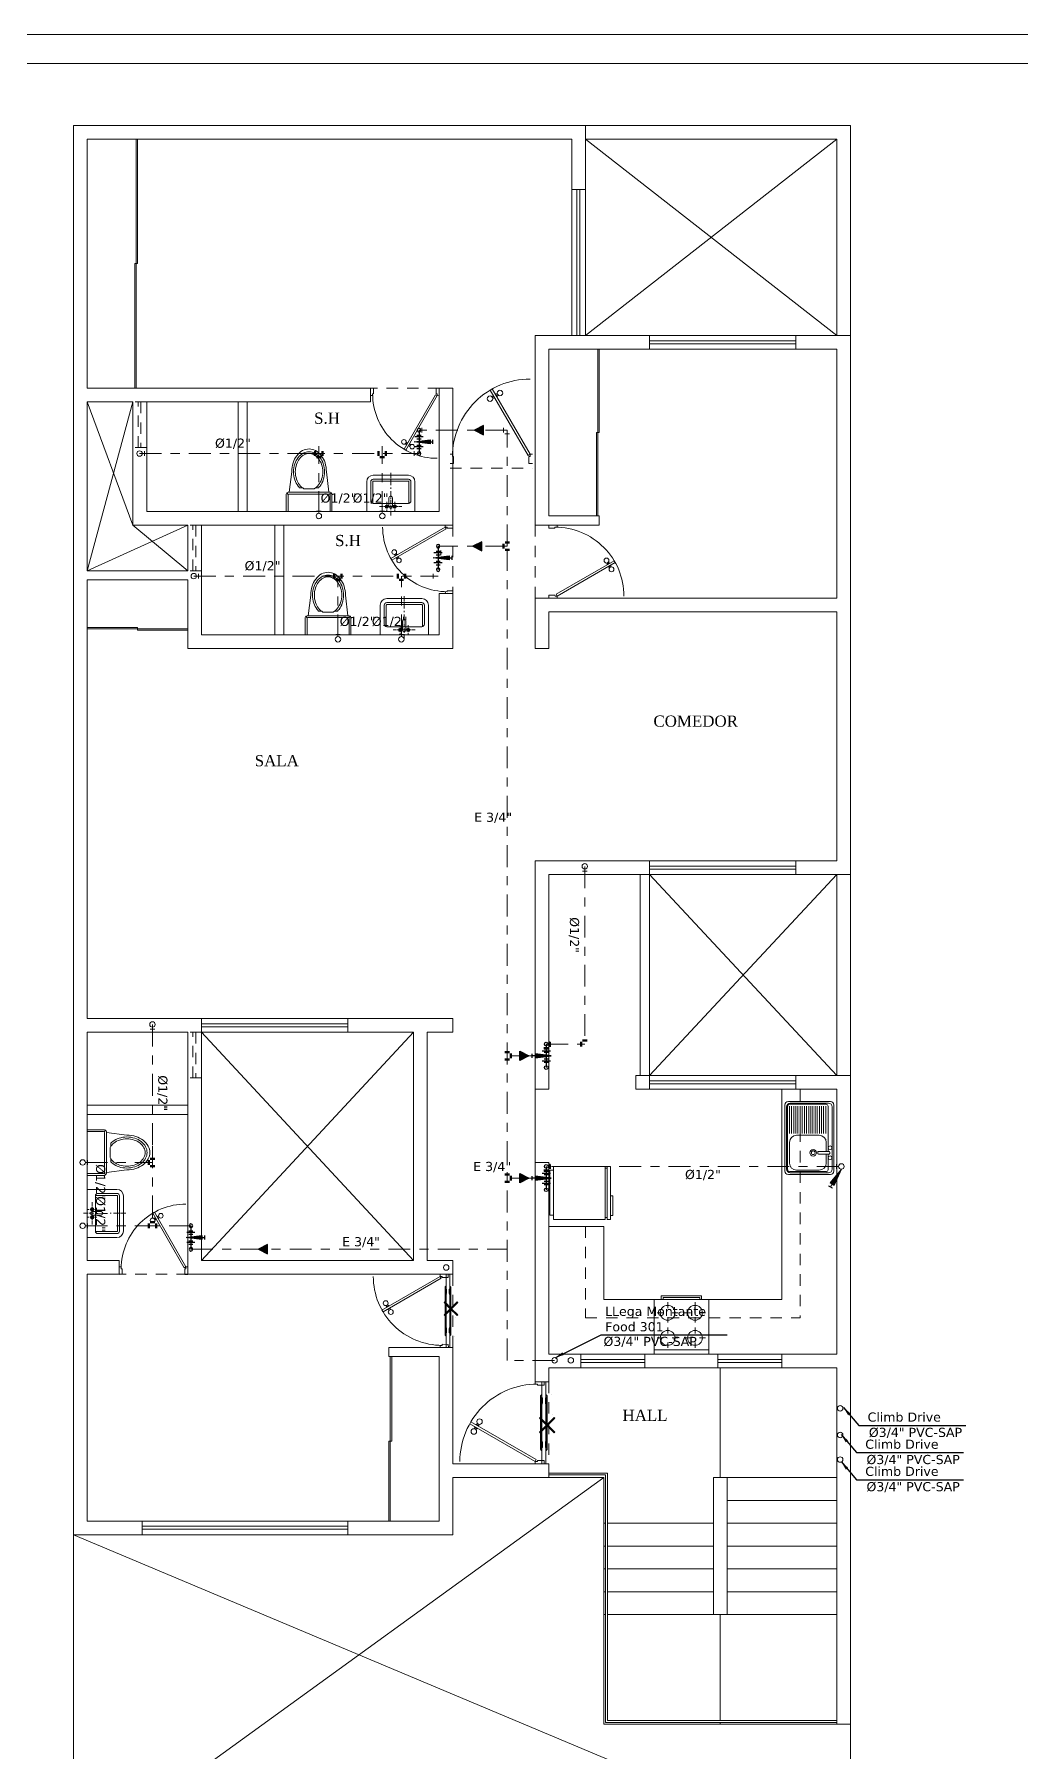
# Model space of a CAD drawing. Header units: millimetres. Extents: x -59 to 123, y 54 to 155.
# Drawn here: x 101.5 to 112.29, y 135.69 to 154.49 of the extents above; entities that cross this region are included whole.
import ezdxf

# ---------------------------------------------------------------- set-up
doc = ezdxf.new("R2010")
doc.units = ezdxf.units.MM
for name, pattern in [('ACAD_ISO10W100', [18.5, 12, -3, 0.5, -3]), ('CONTINUA', [0]), ('HIDDEN2', [0.1875, 0.125, -0.0625])]:
    doc.linetypes.add(name, pattern=pattern)
doc.layers.get('0').update_dxf_attribs({"lineweight": 9})
doc.layers.get('Defpoints').update_dxf_attribs({"lineweight": 0})
for name, color, linetype in [('A-PROY', 8, 'HIDDEN2'), ('A-TEX 010', 7, 'Continuous'), ('TEXTO', 2, 'Continuous')]:
    doc.layers.add(name, color=color, linetype=linetype)
for name, color, linetype, lineweight in [('desague', 4, 'Continuous', 60), ('DET-CORTE', 86, 'Continuous', 50), ('ESCALERA', 128, 'Continuous', 9), ('HP-Mobiliario', 251, 'Continuous', 0), ('mobiliario', 7, 'Continuous', 0), ('MUEBLES', 40, 'Continuous', 20), ('murobajo', 7, 'Continuous', 30), ('MUROS', 7, 'Continuous', 80), ('pisos', 251, 'Continuous', 0), ('PLANTILLA', 252, 'Continuous', 13), ('PUERTAS', 7, 'Continuous', 9), ('redaguafria', 141, 'ACAD_ISO10W100', 30), ('SANITARIOS', 7, 'Continuous', 5), ('TEXTOAGUA', 140, 'Continuous', 20), ('VENTANA BAJA', 150, 'Continuous', 20), ('VIDRIO', 7, 'Continuous', 5)]:
    doc.layers.add(name, color=color, linetype=linetype, lineweight=lineweight)
doc.styles.add('ROMANS', font='ROMANS.SHX', dxfattribs={"width": 1.35, "height": 0.29})
doc.styles.add('style4', font='verdanab.ttf', dxfattribs={"height": 0.1})
doc.styles.add('textcosan', font='verdana.ttf', dxfattribs={"height": 0.1})
doc.dimstyles.new('dimension horizontal', dxfattribs={"dimtxt": 0.08, "dimasz": 0.1, "dimexe": 0.15, "dimexo": 0.3, "dimgap": 0.01, "dimtad": 2, "dimtih": 1, "dimtoh": 1, "dimzin": 1, "dimtxsty": 'style4', "dimblk": 'ARCHTICK', "dimcen": 0.08, "dimadec": 0, "dimazin": 0, "dimtfac": 1, "dimtmove": 0, "dimatfit": 3, "dimfxl": 1, "dimarcsym": 0})

# ---------------------------------------------------------------- blocks, each defined once
blk = doc.blocks.new('rf67')
at = {"layer": 'PUERTAS', "ltscale": 0.01}
for p, q in [((2984.409, 394.824), (2984.426, 394.825)), ((2984.41, 394.8), (2984.427, 394.801)), ((2984.425, 394.83), (2984.431, 394.83)), ((2984.427, 394.796), (2984.425, 394.83)), ((2984.427, 394.796), (2984.433, 394.796)), ((2984.462, 394.831), (2984.457, 394.831)), ((2984.464, 394.797), (2984.458, 394.797)), ((2984.464, 394.797), (2984.462, 394.831)), ((2984.479, 394.827), (2984.463, 394.826)), ((2984.48, 394.803), (2984.464, 394.802))]:
    blk.add_line(p, q, dxfattribs=at)
at = {"layer": 'PUERTAS', "ltscale": 0.075}
for p, q in [((2984.454, 394.896), (2984.429, 394.895)), ((2984.458, 394.069), (2984.429, 394.895)), ((2984.483, 394.07), (2984.454, 394.896)), ((2983.664, 394.391), (2983.698, 394.374)), ((2983.733, 394.439), (2983.698, 394.374)), ((2983.711, 394.48), (2983.733, 394.468)), ((2983.733, 394.468), (2983.722, 394.445)), ((2983.722, 394.445), (2983.733, 394.439)), ((2984.46, 394.053), (2984.425, 393.987)), ((2984.459, 393.969), (2984.425, 393.987)), ((2984.483, 394.07), (2984.458, 394.069)), ((2984.472, 394.047), (2984.46, 394.053)), ((2984.483, 394.07), (2984.472, 394.047)), ((2984.506, 394.058), (2984.483, 394.07))]:
    blk.add_line(p, q, dxfattribs=at)
at = {"layer": 'PUERTAS', "ltscale": 0.01}
for centre in [(2984.382, 394.812), (2984.507, 394.816)]:
    blk.add_circle(centre, 0.0302, dxfattribs=at)
blk.add_arc((2984.471, 394.048), 0.848, 61.9779, 152.0448, dxfattribs=at)
blk = doc.blocks.new('A$C16406C30')
at = {"layer": 'HP-Mobiliario'}
for p, q in [((0.189, 0.5), (0, 0.5)), ((0.179, 0.48), (0, 0.48)), ((0.203, 0.494), (0.186, 0.477)), ((0.189, 0.03), (0.189, 0.47)), ((0.209, 0.02), (0.209, 0.48)), ((0.209, 0.468), (0.434, 0.44)), ((0.249, 0.194), (0.249, 0.306)), ((0.259, 0.322), (0.259, 0.353)), ((0, 0.02), (0.179, 0.02)), ((0, 0), (0.189, 0)), ((0.203, 0.006), (0.186, 0.023)), ((0.209, 0.032), (0.434, 0.06)), ((0.259, 0.147), (0.259, 0.178))]:
    blk.add_line(p, q, dxfattribs=at)
for points in [[(0.249, 0.306, -0.100268), (0.29, 0.354, -0.08725), (0.353, 0.387, -0.077598), (0.434, 0.4, -0.077598), (0.514, 0.387, -0.08725), (0.577, 0.354, -0.105601), (0.62, 0.303, -0.12364), (0.634, 0.25, -0.12364), (0.62, 0.197, -0.105601), (0.577, 0.146, -0.08725), (0.514, 0.113, -0.077598), (0.434, 0.1, -0.077598)], [(0.259, 0.353, -0.0362), (0.278, 0.37, -0.08725), (0.347, 0.406, -0.077598), (0.434, 0.42, -0.077598), (0.52, 0.406, -0.08725), (0.589, 0.37, -0.105601), (0.638, 0.313, -0.12364), (0.654, 0.25, -0.12364), (0.638, 0.187, -0.105601), (0.589, 0.13, -0.08725), (0.52, 0.094, -0.077598), (0.434, 0.08, -0.077598)], [(0.434, 0.44, -0.076393), (0.532, 0.425, -0.086437), (0.61, 0.384, -0.105872), (0.666, 0.32, -0.125404), (0.684, 0.25, -0.125404), (0.666, 0.18, -0.105872), (0.61, 0.116, -0.086437), (0.532, 0.075, -0.076393), (0.434, 0.06, -0.076393)], [(0.434, 0.1, -0.077598), (0.353, 0.113, -0.08725), (0.29, 0.146, -0.100268), (0.249, 0.194, -0.12364)], [(0.434, 0.08, -0.077598), (0.347, 0.094, -0.08725), (0.278, 0.13, -0.0362), (0.259, 0.147, -0.12364)]]:
    blk.add_lwpolyline(points, format="xyb", dxfattribs=at)
for centre, radius, start, end in [((0.179, 0.47), 0.01, 0, 90), ((0.189, 0.48), 0.02, 0, 90), ((0.179, 0.03), 0.01, 270, 0), ((0.189, 0.02), 0.02, 270, 0)]:
    blk.add_arc(centre, radius, start, end, dxfattribs=at)
blk = doc.blocks.new('CRFDSX')
at = {"layer": 'mobiliario'}
for points in [[(-77.916, 3.047), (-77.916, 3.095), (-77.922, 3.095), (-77.922, 3.256), (-77.881, 3.256), (-77.881, 3.095), (-77.887, 3.095), (-77.887, 3.047)], [(-77.933, 3.114), (-77.933, 2.879), (-77.933, 2.595)], [(-77.929, 3.107), (-77.929, 3.102), (-77.928, 3.102), (-77.927, 3.1), (-77.926, 3.099), (-77.926, 3.098), (-77.926, 3.097), (-77.926, 3.096), (-77.926, 3.095)], [(-77.929, 3.102), (-77.929, 2.879), (-77.929, 2.608)], [(-77.926, 3.095), (-77.922, 3.095), (-77.922, 3.126), (-77.927, 3.126), (-77.927, 3.122)], [(-77.926, 3.095), (-77.926, 2.879), (-77.926, 2.614)], [(-77.922, 3.034), (-77.922, 2.879), (-77.922, 2.675), (-77.922, 2.879), (-77.922, 3.034)], [(-77.918, 3.037), (-77.918, 3.044)], [(-77.883, 3.044), (-77.883, 3.037)], [(-77.875, 3.122), (-77.875, 3.126), (-77.881, 3.126), (-77.881, 3.095), (-77.877, 3.095), (-77.877, 3.096), (-77.877, 3.097), (-77.877, 3.098), (-77.876, 3.099), (-77.876, 3.1), (-77.875, 3.1), (-77.875, 3.102), (-77.874, 3.102), (-77.873, 3.102)], [(-77.881, 3.034), (-77.881, 2.879), (-77.881, 2.675)], [(-77.877, 3.095), (-77.877, 2.879), (-77.877, 2.614)], [(-77.873, 3.102), (-77.873, 3.107)], [(-77.873, 3.102), (-77.873, 2.879), (-77.873, 2.608)], [(-77.87, 3.114), (-77.87, 2.879), (-77.87, 2.595)], [(-78.001, 2.955), (-78.008, 2.947), (-77.926, 2.879), (-78.001, 2.955), (-78.001, 2.955)], [(-78.008, 2.947), (-77.926, 2.879), (-77.94, 2.879), (-78.008, 2.947), (-78.008, 2.947)], [(-77.94, 2.879), (-78.001, 2.805), (-78.008, 2.812), (-77.94, 2.879), (-77.94, 2.879)], [(-77.926, 2.879), (-77.94, 2.879), (-78.001, 2.805), (-77.926, 2.879), (-77.926, 2.879)], [(-77.866, 2.955), (-77.926, 2.879), (-77.94, 2.879), (-77.866, 2.955), (-77.866, 2.955)], [(-77.926, 2.879), (-77.94, 2.879), (-77.859, 2.812), (-77.926, 2.879), (-77.926, 2.879)], [(-77.94, 2.879), (-77.859, 2.812), (-77.866, 2.805), (-77.94, 2.879), (-77.94, 2.879)], [(-77.859, 2.947), (-77.866, 2.955), (-77.926, 2.879), (-77.859, 2.947), (-77.859, 2.947)], [(-77.881, 2.704), (-77.881, 3.006)], [(-77.984, 2.779), (-77.984, 2.779)], [(-77.972, 2.578), (-77.972, 2.578)], [(-77.929, 2.603), (-77.929, 2.608), (-77.928, 2.608), (-77.927, 2.608), (-77.927, 2.609), (-77.926, 2.61), (-77.926, 2.611), (-77.926, 2.612), (-77.926, 2.613), (-77.926, 2.614)], [(-77.926, 2.614), (-77.922, 2.614), (-77.922, 2.583), (-77.927, 2.583), (-77.927, 2.588)], [(-77.887, 2.662), (-77.887, 2.614), (-77.881, 2.614), (-77.881, 2.456), (-77.906, 2.456), (-77.91, 2.456), (-77.922, 2.456), (-77.922, 2.614), (-77.916, 2.614), (-77.916, 2.662)], [(-77.918, 2.664), (-77.918, 2.672)], [(-77.883, 2.672), (-77.883, 2.664)], [(-77.877, 2.614), (-77.881, 2.614), (-77.881, 2.583), (-77.875, 2.583), (-77.875, 2.588)], [(-77.873, 2.603), (-77.873, 2.608), (-77.874, 2.608), (-77.875, 2.608), (-77.876, 2.609), (-77.876, 2.61), (-77.877, 2.611), (-77.877, 2.612), (-77.877, 2.613), (-77.877, 2.614)]]:
    blk.add_lwpolyline(points, dxfattribs=at)
for points in [[(-77.933, 3.116), (-77.934, 3.113), (-77.932, 3.11), (-77.929, 3.108)], [(-77.927, 3.123), (-77.931, 3.122), (-77.933, 3.119), (-77.933, 3.116)], [(-77.922, 3.034), (-77.921, 3.034), (-77.92, 3.036), (-77.92, 3.037)], [(-77.919, 3.045), (-77.918, 3.045), (-77.916, 3.046), (-77.916, 3.048)], [(-77.887, 3.048), (-77.887, 3.046), (-77.885, 3.045), (-77.884, 3.045)], [(-77.884, 3.037), (-77.884, 3.036), (-77.883, 3.034), (-77.882, 3.034)], [(-77.87, 3.116), (-77.87, 3.119), (-77.872, 3.122), (-77.875, 3.122)], [(-77.873, 3.108), (-77.871, 3.11), (-77.869, 3.113), (-77.87, 3.116)], [(-77.92, 2.672), (-77.92, 2.674), (-77.921, 2.675), (-77.922, 2.675)], [(-77.882, 2.675), (-77.883, 2.675), (-77.884, 2.674), (-77.884, 2.672)], [(-77.929, 2.603), (-77.932, 2.601), (-77.934, 2.598), (-77.933, 2.595)], [(-77.933, 2.595), (-77.933, 2.591), (-77.931, 2.589), (-77.927, 2.588)], [(-77.916, 2.663), (-77.916, 2.664), (-77.918, 2.665), (-77.919, 2.665)], [(-77.884, 2.665), (-77.885, 2.665), (-77.887, 2.664), (-77.887, 2.663)], [(-77.875, 2.588), (-77.872, 2.589), (-77.87, 2.591), (-77.87, 2.595)], [(-77.87, 2.595), (-77.869, 2.598), (-77.871, 2.601), (-77.873, 2.603)]]:
    blk.add_open_spline(points, degree=3, dxfattribs=at)
blk = doc.blocks.new('LAV-5')
for p, q in [((-0.264, 0), (-0.264, -0.324)), ((0, 0), (-0.264, 0)), ((-0.045, -0.022), (-0.045, 0.001)), ((-0.002, -0.008), (-0.002, 0.043)), ((0.264, 0), (0, 0)), ((0.042, -0.022), (0.042, 0.001)), ((0.264, -0.324), (0.264, 0)), ((-0.22, -0.116), (-0.22, -0.324)), ((-0.198, -0.089), (-0.198, -0.324)), ((-0.192, -0.088), (0.192, -0.088)), ((-0.085, -0.053), (-0.123, -0.053)), ((-0.07, -0.053), (-0.078, -0.053)), ((-0.026, -0.053), (-0.064, -0.053)), ((-0.045, -0.043), (-0.045, -0.031)), ((-0.045, -0.073), (-0.045, -0.043)), ((-0.045, -0.081), (-0.045, -0.106)), ((-0.002, -0.053), (-0.021, -0.053)), ((-0.021, -0.15), (-0.021, -0.053)), ((-0.002, -0.053), (-0.017, -0.053)), ((-0.002, -0.028), (-0.002, -0.02)), ((-0.002, -0.028), (-0.002, -0.02)), ((-0.002, -0.073), (-0.002, -0.041)), ((-0.002, -0.073), (-0.002, -0.041)), ((-0.002, -0.053), (0.018, -0.053)), ((-0.002, -0.053), (0.014, -0.053)), ((-0.001, -0.086), (-0.001, -0.124)), ((-0.001, -0.133), (-0.001, -0.145)), ((-0.001, -0.154), (-0.001, -0.22)), ((0.018, -0.053), (0.018, -0.15)), ((0.023, -0.053), (0.061, -0.053)), ((0.042, -0.043), (0.042, -0.031)), ((0.042, -0.073), (0.042, -0.043)), ((0.042, -0.081), (0.042, -0.106)), ((0.067, -0.053), (0.075, -0.053)), ((0.082, -0.053), (0.12, -0.053)), ((0.198, -0.324), (0.198, -0.089)), ((0.22, -0.324), (0.22, -0.116)), ((-0.192, -0.33), (0.192, -0.33)), ((-0.192, -0.352), (0.192, -0.352)), ((-0.002, -0.249), (-0.002, -0.262)), ((-0.002, -0.286), (-0.002, -0.351)), ((-0.002, -0.329), (-0.002, -0.347)), ((-0.002, -0.365), (-0.002, -0.422)), ((-0.192, -0.396), (0.192, -0.396))]:
    blk.add_line(p, q)
for centre, radius in [((-0.045, -0.053), 0.0188), ((-0.045, -0.053), 0.0137), ((0.042, -0.053), 0.0188), ((0.042, -0.053), 0.0137)]:
    blk.add_circle(centre, radius)
for centre, radius, start, end in [((-0.192, -0.116), 0.0278, 90, 180), ((-0.002, -0.053), 0.0197, 90, 180), ((-0.002, -0.15), 0.0197, 180, 270), ((-0.002, -0.053), 0.0197, 0, 90), ((-0.002, -0.15), 0.0197, 270, 0), ((0.192, -0.116), 0.0278, 0, 90), ((-0.192, -0.324), 0.0718, 180, 270), ((-0.192, -0.324), 0.0278, 180, 270), ((-0.192, -0.324), 0.00583, 180, 270), ((0.192, -0.324), 0.0718, 270, 0), ((0.192, -0.324), 0.0278, 270, 0), ((0.192, -0.324), 0.00583, 270, 0)]:
    blk.add_arc(centre, radius, start, end)
blk = doc.blocks.new('COC')
for p, q in [((602.899, 76.322), (603.499, 76.322)), ((602.899, 76.322), (602.899, 75.722)), ((602.979, 76.362), (603.419, 76.362)), ((602.979, 76.362), (602.979, 76.322)), ((602.999, 76.342), (603.399, 76.342)), ((602.999, 76.342), (602.999, 76.322)), ((603.399, 76.342), (603.399, 76.322)), ((603.419, 76.362), (603.419, 76.322)), ((603.499, 76.322), (603.499, 75.722)), ((602.934, 76.176), (603.001, 76.176)), ((603.05, 76.225), (603.05, 76.291)), ((603.05, 76.069), (603.05, 76.127)), ((603.099, 76.176), (603.164, 76.176)), ((603.234, 76.176), (603.3, 76.176)), ((603.349, 76.225), (603.349, 76.291)), ((603.349, 76.069), (603.349, 76.127)), ((603.398, 76.176), (603.463, 76.176)), ((603.05, 75.95), (603.05, 76.016)), ((603.349, 75.95), (603.349, 76.016)), ((603.499, 75.772), (602.899, 75.772)), ((602.934, 75.901), (603.001, 75.901)), ((603.05, 75.794), (603.05, 75.852)), ((603.099, 75.901), (603.164, 75.901)), ((603.234, 75.901), (603.3, 75.901)), ((603.349, 75.794), (603.349, 75.852)), ((603.398, 75.901), (603.463, 75.901)), ((603.499, 75.722), (602.899, 75.722))]:
    blk.add_line(p, q)
for centre in [(603.05, 76.176), (603.349, 76.176), (603.05, 75.901), (603.349, 75.901)]:
    blk.add_circle(centre, 0.0812)
blk = doc.blocks.new('lavo')
for p, q in [((734.652, 78.217), (734.652, 77.495)), ((734.652, 78.217), (734.652, 77.495)), ((734.672, 78.198), (734.672, 77.515)), ((734.672, 78.198), (734.672, 77.515)), ((734.691, 78.256), (735.15, 78.256)), ((734.691, 78.256), (735.15, 78.256)), ((734.711, 78.237), (735.13, 78.237)), ((734.711, 78.237), (735.13, 78.237)), ((734.716, 78.206), (734.716, 77.71)), ((734.716, 78.206), (734.716, 77.71)), ((734.735, 78.225), (735.138, 78.225)), ((734.735, 78.225), (735.138, 78.225)), ((734.741, 78.206), (734.741, 77.905)), ((734.741, 78.206), (734.741, 77.905)), ((734.764, 78.206), (734.764, 77.905)), ((734.764, 78.206), (734.764, 77.905)), ((734.788, 78.206), (734.788, 77.905)), ((734.788, 78.206), (734.788, 77.905)), ((734.811, 78.206), (734.811, 77.905)), ((734.811, 78.206), (734.811, 77.905)), ((734.834, 78.206), (734.834, 77.905)), ((734.834, 78.206), (734.834, 77.905)), ((734.858, 78.206), (734.858, 77.905)), ((734.858, 78.206), (734.858, 77.905)), ((734.881, 78.206), (734.881, 77.905)), ((734.881, 78.206), (734.881, 77.905)), ((734.905, 78.206), (734.905, 77.905)), ((734.905, 78.206), (734.905, 77.905)), ((734.928, 78.206), (734.928, 77.905)), ((734.928, 78.206), (734.928, 77.905)), ((734.951, 78.206), (734.951, 77.905)), ((734.951, 78.206), (734.951, 77.905)), ((734.975, 78.206), (734.975, 77.905)), ((734.975, 78.206), (734.975, 77.905)), ((734.998, 78.206), (734.998, 77.905)), ((734.998, 78.206), (734.998, 77.905)), ((735.021, 78.206), (735.021, 77.905)), ((735.021, 78.206), (735.021, 77.905)), ((735.045, 78.206), (735.045, 77.905)), ((735.045, 78.206), (735.045, 77.905)), ((735.068, 78.206), (735.068, 77.905)), ((735.068, 78.206), (735.068, 77.905)), ((735.091, 78.206), (735.091, 77.905)), ((735.091, 78.206), (735.091, 77.905)), ((735.115, 78.206), (735.115, 77.905)), ((735.115, 78.206), (735.115, 77.905)), ((735.138, 78.206), (735.138, 77.905)), ((735.138, 78.206), (735.138, 77.905)), ((735.158, 78.206), (735.158, 77.507)), ((735.158, 78.206), (735.158, 77.507)), ((735.169, 78.198), (735.169, 77.515)), ((735.169, 78.198), (735.169, 77.515)), ((735.189, 78.217), (735.189, 77.495)), ((735.189, 78.217), (735.189, 77.495)), ((735.06, 77.886), (734.813, 77.886)), ((735.06, 77.886), (734.813, 77.886)), ((734.697, 77.702), (734.697, 77.688)), ((734.697, 77.702), (734.697, 77.688)), ((734.821, 77.71), (734.705, 77.71)), ((734.821, 77.71), (734.705, 77.71)), ((734.705, 77.68), (734.821, 77.68)), ((734.705, 77.68), (734.821, 77.68)), ((734.716, 77.68), (734.716, 77.507)), ((734.716, 77.68), (734.716, 77.507)), ((734.735, 77.808), (734.735, 77.71)), ((734.735, 77.808), (734.735, 77.71)), ((734.735, 77.68), (734.735, 77.582)), ((734.735, 77.68), (734.735, 77.582)), ((734.829, 77.688), (734.829, 77.702)), ((734.829, 77.688), (734.829, 77.702)), ((735.138, 77.808), (735.138, 77.582)), ((735.138, 77.808), (735.138, 77.582)), ((734.691, 77.456), (735.15, 77.456)), ((734.691, 77.456), (735.15, 77.456)), ((734.711, 77.476), (735.13, 77.476)), ((734.711, 77.476), (735.13, 77.476)), ((734.735, 77.488), (735.138, 77.488)), ((734.735, 77.488), (735.138, 77.488)), ((735.06, 77.504), (734.813, 77.504)), ((735.06, 77.504), (734.813, 77.504))]:
    blk.add_line(p, q)
for centre, radius in [((734.694, 77.749), 0.0202), ((734.694, 77.749), 0.0202), ((734.694, 77.64), 0.0202), ((734.694, 77.64), 0.0202), ((734.878, 77.695), 0.0361), ((734.878, 77.695), 0.0361), ((734.878, 77.695), 0.0205), ((734.878, 77.695), 0.0205)]:
    blk.add_circle(centre, radius)
for centre, radius, start, end in [((734.691, 78.217), 0.0389, 90, 180), ((734.691, 78.217), 0.0389, 90, 180), ((734.711, 78.198), 0.0389, 90, 180), ((734.711, 78.198), 0.0389, 90, 180), ((734.735, 78.206), 0.0195, 90, 180), ((734.735, 78.206), 0.0195, 90, 180), ((735.13, 78.198), 0.0389, 0, 90), ((735.13, 78.198), 0.0389, 0, 90), ((735.138, 78.206), 0.0195, 0, 90), ((735.138, 78.206), 0.0195, 0, 90), ((735.15, 78.217), 0.0389, 0, 90), ((735.15, 78.217), 0.0389, 0, 90), ((734.813, 77.808), 0.0779, 90, 180), ((734.813, 77.808), 0.0779, 90, 180), ((735.06, 77.808), 0.0779, 0, 90), ((735.06, 77.808), 0.0779, 0, 90), ((734.705, 77.702), 0.00779, 90, 180), ((734.705, 77.702), 0.00779, 90, 180), ((734.705, 77.688), 0.00779, 180, 270), ((734.705, 77.688), 0.00779, 180, 270), ((734.821, 77.702), 0.00779, 0, 90), ((734.821, 77.702), 0.00779, 0, 90), ((734.821, 77.688), 0.00779, 270, 360), ((734.821, 77.688), 0.00779, 270, 360), ((734.691, 77.495), 0.0389, 180, 270), ((734.691, 77.495), 0.0389, 180, 270), ((734.711, 77.515), 0.0389, 180, 270), ((734.711, 77.515), 0.0389, 180, 270), ((734.735, 77.507), 0.0195, 180, 270), ((734.735, 77.507), 0.0195, 180, 270), ((734.813, 77.582), 0.0779, 180, 270), ((734.813, 77.582), 0.0779, 180, 270), ((735.06, 77.582), 0.0779, 270, 0), ((735.06, 77.582), 0.0779, 270, 0), ((735.13, 77.515), 0.0389, 270, 0), ((735.13, 77.515), 0.0389, 270, 0), ((735.138, 77.507), 0.0195, 270, 0), ((735.138, 77.507), 0.0195, 270, 0), ((735.15, 77.495), 0.0389, 270, 0), ((735.15, 77.495), 0.0389, 270, 0)]:
    blk.add_arc(centre, radius, start, end)
blk = doc.blocks.new('REFRI')
at = {"layer": 'MUEBLES', "color": 250, "lineweight": 0, "ltscale": 0.25}
for p, q in [((0, 0.254), (0, -0.254)), ((0.04, 0.254), (0, 0.254)), ((0.04, 0.298), (0.04, -0.302)), ((0.625, 0.298), (0.04, 0.298)), ((0.625, -0.302), (0.625, 0.298)), ((0.647, 0.277), (0.625, 0.277)), ((0.647, -0.302), (0.647, 0.298)), ((0.685, 0.298), (0.647, 0.298)), ((0.685, 0.298), (0.685, -0.302)), ((0.685, -0.302), (0.685, 0.298)), ((0.711, -0.034), (0.685, -0.034)), ((0.711, -0.256), (0.711, -0.034)), ((0, -0.254), (0.04, -0.254)), ((0.04, -0.302), (0.625, -0.302)), ((0.647, -0.28), (0.625, -0.28)), ((0.647, -0.302), (0.685, -0.302)), ((0.711, -0.256), (0.685, -0.256))]:
    blk.add_line(p, q, dxfattribs=at)
blk = doc.blocks.new('A$C334534CC')
at = {"lineweight": 0}
for p, q in [((1.8, 15.975), (1.8, 14.775)), ((1.9, 15.975), (1.9, 14.775)), ((2.2, 13.425), (2.2, 14.625)), ((2.3, 13.425), (2.3, 14.625)), ((0.15, 8.275), (1.25, 8.275)), ((0.15, 8.175), (1.25, 8.175))]:
    blk.add_line(p, q, dxfattribs=at)
at = {"layer": 'A-PROY', "lineweight": 0}
for p, q in [((4, 16.125), (3.25, 16.125)), ((0.8, 15.975), (0.65, 15.975)), ((0.8, 15.975), (0.65, 15.975)), ((0.705, 15.475), (0.705, 15.975)), ((0.736, 15.975), (0.736, 15.475)), ((0.8, 15.475), (0.65, 15.475)), ((4.119, 15.25), (5.019, 15.25)), ((1.4, 14.625), (1.25, 14.625)), ((1.4, 14.625), (1.25, 14.625)), ((1.305, 14.125), (1.305, 14.625)), ((1.336, 14.625), (1.336, 14.125)), ((4.15, 14.625), (4.15, 13.875)), ((5.05, 14.625), (5.05, 13.825)), ((1.4, 14.125), (1.25, 14.125)), ((1.4, 9.075), (1.25, 9.075)), ((1.4, 9.075), (1.25, 9.075)), ((1.305, 8.575), (1.305, 9.075)), ((1.336, 9.075), (1.336, 8.575)), ((1.4, 8.575), (1.25, 8.575)), ((7.95, 8.45), (7.95, 5.95)), ((5.6, 6.95), (5.6, 5.95)), ((1.25, 6.425), (0.5, 6.425)), ((4.15, 5.625), (4.15, 6.425)), ((5.6, 5.95), (7.95, 5.95)), ((5.2, 5.25), (5.2, 4.35)), ((0.75, 3.725), (3, 3.725))]:
    blk.add_line(p, q, dxfattribs=at)
at = {"layer": 'ESCALERA', "lineweight": 0, "ltscale": 0.25}
for p, q in [((7.075, 4.2), (7.075, 5.4)), ((5.8, 4.2), (5.8, 3.7)), ((7.15, 4.2), (8.35, 4.2)), ((7.15, 3.95), (8.35, 3.95)), ((5.82, 3.7), (5.8, 3.7)), ((5.8, 1.5), (5.8, 3.7)), ((5.82, 3.7), (5.8, 3.7)), ((7, 3.7), (5.84, 3.7)), ((7.15, 3.7), (8.35, 3.7)), ((5.82, 3.45), (5.8, 3.45)), ((5.82, 3.45), (5.8, 3.45)), ((7, 3.45), (5.84, 3.45)), ((7.15, 3.45), (8.35, 3.45)), ((5.82, 3.2), (5.8, 3.2)), ((5.82, 3.2), (5.8, 3.2)), ((7, 3.2), (5.84, 3.2)), ((7.15, 3.2), (8.35, 3.2)), ((5.82, 2.95), (5.8, 2.95)), ((5.82, 2.95), (5.8, 2.95)), ((7, 2.95), (5.84, 2.95)), ((7.15, 2.95), (8.35, 2.95)), ((5.82, 2.7), (5.8, 2.7)), ((5.82, 2.7), (5.8, 2.7)), ((7, 2.7), (5.84, 2.7)), ((7.075, 2.7), (7.075, 1.54)), ((7.15, 2.7), (8.35, 2.7)), ((7.075, 1.52), (7.075, 1.5)), ((5.8, 1.5), (7.15, 1.5)), ((7.15, 1.5), (8.35, 1.5))]:
    blk.add_line(p, q, dxfattribs=at)
at = {"layer": 'HP-Mobiliario', "lineweight": 0}
blk.add_line((0.75, 16.125), (0.15, 16.125), dxfattribs=at)
at = {"layer": 'mobiliario', "lineweight": 0, "ltscale": 0.3}
for p, q in [((5.6, 18.85), (8.35, 16.7)), ((8.35, 18.85), (5.6, 16.7)), ((0.65, 14.625), (0.15, 15.975)), ((0.65, 15.975), (0.15, 14.125)), ((1.25, 14.625), (0.15, 14.125)), ((0.65, 14.625), (1.25, 14.125)), ((6.3, 8.6), (8.35, 10.8)), ((6.3, 10.8), (8.35, 8.6)), ((1.4, 9.075), (3.719, 6.575)), ((1.4, 6.575), (3.719, 9.075)), ((7.75, 8.45), (7.75, 6.15)), ((5.2, 6.95), (5.8, 6.95)), ((5.8, 6.95), (5.8, 6.15)), ((5.8, 6.15), (7.75, 6.15)), ((5.8, 4.2), (0, 0)), ((0, 0.4), (0, 3.575)), ((0, 3.575), (8.5, 0)), ((8.5, 0), (8.5, 1.5))]:
    blk.add_line(p, q, dxfattribs=at)
at = {"layer": 'murobajo', "lineweight": 0}
for p, q in [((5.6, 19), (8.5, 19)), ((8.5, 16.7), (8.5, 19)), ((8.35, 18.85), (5.6, 18.85)), ((8.35, 16.7), (8.35, 18.85)), ((5.45, 16.7), (5.45, 18.3)), ((5.6, 16.7), (5.6, 18.3)), ((6.3, 16.7), (7.9, 16.7)), ((6.3, 16.55), (7.9, 16.55)), ((6.3, 10.95), (7.9, 10.95)), ((6.2, 10.8), (6.2, 8.6)), ((6.3, 10.8), (7.9, 10.8)), ((6.3, 10.8), (6.3, 8.6)), ((8.35, 10.8), (8.35, 8.6)), ((8.5, 10.8), (8.5, 8.6)), ((1.4, 9.225), (3, 9.225)), ((1.4, 9.075), (3, 9.075)), ((6.3, 8.6), (7.9, 8.6)), ((6.3, 8.45), (7.9, 8.45)), ((5.55, 5.55), (6.25, 5.55)), ((7.05, 5.55), (7.75, 5.55)), ((5.55, 5.4), (6.25, 5.4)), ((7.05, 5.4), (7.75, 5.4)), ((0.75, 3.725), (3, 3.725)), ((0.75, 3.575), (3, 3.575))]:
    blk.add_line(p, q, dxfattribs=at)
at = {"layer": 'MUROS', "lineweight": 0}
for p, q in [((5.6, 19), (0, 19)), ((0, 19), (0, 3.575)), ((5.6, 18.3), (5.6, 19)), ((5.45, 18.85), (0.15, 18.85)), ((0.15, 18.85), (0.15, 16.125)), ((5.45, 18.3), (5.45, 18.85)), ((5.45, 18.3), (5.6, 18.3)), ((5.05, 16.7), (5.05, 14.625)), ((5.05, 16.7), (6.3, 16.7)), ((5.05, 16.7), (5.05, 14.625)), ((5.2, 16.55), (5.2, 14.725)), ((5.2, 16.55), (6.3, 16.55)), ((6.3, 16.7), (6.3, 16.55)), ((7.9, 16.7), (8.5, 16.7)), ((8.5, 10.8), (8.5, 16.7)), ((0.15, 16.125), (3.25, 16.125)), ((3.25, 16.125), (3.25, 15.975)), ((4, 16.125), (4.15, 16.125)), ((4, 16.125), (4, 14.775)), ((4.15, 16.125), (4.15, 14.625)), ((0.15, 15.975), (0.15, 15.5)), ((0.15, 15.975), (0.65, 15.975)), ((0.8, 15.975), (3.25, 15.975)), ((0.8, 14.775), (4, 14.775)), ((0.65, 14.625), (1.25, 14.625)), ((1.4, 14.625), (4.15, 14.625)), ((1.4, 14.625), (4.15, 14.625)), ((1.4, 13.425), (1.4, 14.625)), ((1.25, 13.275), (1.25, 14.025)), ((4, 13.875), (4, 13.425)), ((5.05, 13.825), (5.05, 13.275)), ((8.35, 10.95), (8.35, 13.675)), ((1.4, 13.425), (4, 13.425)), ((1.25, 13.275), (4.15, 13.275)), ((6.3, 10.95), (5.05, 10.95)), ((6.3, 10.95), (5.65, 10.95)), ((6.3, 10.8), (6.3, 10.95)), ((5.2, 10.8), (6.3, 10.8)), ((7.9, 10.8), (8.5, 10.8)), ((8.35, 10.8), (8.5, 10.8)), ((1.4, 6.575), (1.4, 9.225)), ((3.869, 9.075), (3.869, 6.575)), ((6.3, 8.45), (6.3, 8.6)), ((8.5, 1.5), (8.5, 8.6)), ((7.9, 8.45), (8.35, 8.45)), ((0.15, 6.575), (0.5, 6.575)), ((0.15, 6.425), (0.5, 6.425)), ((5.55, 5.55), (5.2, 5.55)), ((5.55, 5.55), (5.55, 5.4)), ((6.25, 5.55), (6.25, 5.4)), ((6.25, 5.55), (7.05, 5.55)), ((7.05, 5.55), (7.05, 5.4)), ((7.75, 5.55), (8.35, 5.55)), ((7.75, 5.55), (7.75, 5.4)), ((7.05, 5.4), (6.25, 5.4)), ((7.75, 5.4), (8.35, 5.4)), ((8.35, 1.5), (8.35, 5.4)), ((0.75, 3.574), (0.75, 3.725)), ((3, 3.574), (3, 3.725)), ((8.35, 1.5), (8.5, 1.5))]:
    blk.add_line(p, q, dxfattribs=at)
at = {"layer": 'MUROS', "linetype": 'CONTINUA', "lineweight": 0}
for p, q in [((7.9, 16.55), (7.9, 16.7)), ((7.9, 16.55), (8.35, 16.55)), ((8.35, 13.825), (8.35, 16.55)), ((0.15, 15.975), (0.15, 14.125)), ((0.65, 15.975), (0.65, 14.625)), ((0.8, 15.975), (0.8, 14.775)), ((5.75, 14.725), (5.2, 14.725)), ((5.75, 14.625), (5.75, 14.725)), ((1.25, 14.125), (1.25, 14.625)), ((5.05, 14.625), (5.75, 14.625)), ((1.25, 14.125), (0.15, 14.125)), ((0.15, 14.025), (0.15, 9.225)), ((1.25, 14.025), (0.15, 14.025)), ((4.15, 13.875), (4, 13.875)), ((4.15, 13.875), (4.15, 13.275)), ((5.05, 13.825), (8.35, 13.825)), ((5.2, 13.675), (8.35, 13.675)), ((5.2, 13.275), (5.2, 13.675)), ((5.05, 13.275), (5.2, 13.275)), ((5.05, 8.45), (5.05, 10.95)), ((7.9, 10.8), (7.9, 10.95)), ((7.9, 10.95), (8.35, 10.95)), ((5.2, 8.45), (5.2, 10.8)), ((1.4, 9.225), (0.15, 9.225)), ((4.15, 9.225), (3, 9.225)), ((3, 9.075), (3, 9.225)), ((4.15, 9.225), (4.15, 9.075)), ((0.15, 9.075), (0.15, 6.575)), ((0.15, 9.075), (0.15, 6.575)), ((0.15, 9.075), (1.25, 9.075)), ((1.25, 6.425), (1.25, 9.075)), ((3.719, 9.075), (3, 9.075)), ((3.719, 9.075), (3.719, 6.575)), ((4.15, 9.075), (3.869, 9.075)), ((6.15, 8.45), (6.15, 8.6)), ((6.3, 8.6), (6.15, 8.6)), ((7.9, 8.45), (7.9, 8.6)), ((7.9, 8.6), (8.5, 8.6)), ((5.05, 8.45), (5.2, 8.45)), ((6.3, 8.45), (6.15, 8.45)), ((6.3, 8.45), (6.15, 8.45)), ((8.35, 5.55), (8.35, 8.45)), ((5.05, 5.25), (5.05, 7.65)), ((5.2, 7.65), (5.05, 7.65)), ((5.2, 5.55), (5.2, 7.65)), ((0.15, 6.425), (0.15, 3.725)), ((0.5, 6.575), (0.5, 6.425)), ((4.15, 6.425), (1.25, 6.425)), ((3.719, 6.575), (1.4, 6.575)), ((4.15, 6.575), (3.869, 6.575)), ((4.15, 6.425), (4.15, 6.575)), ((3.45, 5.525), (3.45, 5.625)), ((4.15, 5.625), (3.45, 5.625)), ((4, 5.525), (3.45, 5.525)), ((4, 3.725), (4, 5.525)), ((4.15, 4.35), (4.15, 5.625)), ((5.2, 5.25), (5.2, 5.4)), ((5.2, 5.4), (5.55, 5.4)), ((5.05, 5.25), (5.2, 5.25)), ((4, 3.725), (4, 4.35)), ((5.2, 4.35), (4.15, 4.35)), ((5.2, 4.35), (5.2, 4.2)), ((4.15, 3.575), (4.15, 4.2)), ((5.2, 4.2), (4.15, 4.2)), ((4.15, 3.575), (4.15, 4.2)), ((0, 3.575), (0.75, 3.575)), ((0.15, 3.725), (0.75, 3.725)), ((3, 3.725), (4, 3.725)), ((3, 3.575), (4.15, 3.575))]:
    blk.add_line(p, q, dxfattribs=at)
at = {"layer": 'MUROS', "lineweight": 0}
blk.add_lwpolyline([(7, 4.2), (7.15, 4.2), (7.15, 2.701), (7, 2.701), (7, 4.2)], dxfattribs=at)
at = {"layer": 'pisos', "lineweight": 0}
blk.add_line((5.05, 7.65), (5.05, 8.45), dxfattribs=at)
at = {"layer": 'VENTANA BAJA', "lineweight": 0}
for p, q in [((5.507, 16.7), (5.507, 18.3)), ((5.54, 16.7), (5.54, 18.3)), ((6.3, 16.643), (7.9, 16.643)), ((6.3, 16.61), (7.9, 16.61)), ((6.3, 10.893), (7.9, 10.893)), ((6.3, 10.86), (7.9, 10.86)), ((1.4, 9.168), (3, 9.168)), ((1.4, 9.135), (3, 9.135)), ((6.3, 8.543), (7.9, 8.543)), ((6.3, 8.51), (7.9, 8.51)), ((5.55, 5.493), (6.25, 5.493)), ((5.55, 5.46), (6.25, 5.46)), ((7.05, 5.493), (7.75, 5.493)), ((7.05, 5.46), (7.75, 5.46)), ((0.75, 3.668), (3, 3.668)), ((0.75, 3.635), (3, 3.635))]:
    blk.add_line(p, q, dxfattribs=at)
at = {"layer": 'VIDRIO', "lineweight": 0}
for p, q in [((0.685, 18.85), (0.685, 16.125)), ((0.7, 17.488), (0.7, 18.85)), ((0.685, 17.488), (0.67, 17.488)), ((0.67, 16.125), (0.67, 17.488)), ((0.7, 17.488), (0.685, 17.488)), ((5.735, 16.55), (5.735, 14.725)), ((5.75, 15.638), (5.75, 16.55)), ((5.735, 15.638), (5.72, 15.638)), ((5.72, 14.725), (5.72, 15.638)), ((5.75, 15.638), (5.735, 15.638)), ((0.15, 13.505), (0.7, 13.505)), ((1.25, 13.49), (0.15, 13.49)), ((0.7, 13.49), (0.7, 13.505)), ((0.7, 13.475), (0.7, 13.49)), ((0.7, 13.475), (1.25, 13.475)), ((3.465, 3.725), (3.465, 5.525)), ((3.48, 5.525), (3.48, 4.6)), ((3.45, 4.6), (3.45, 3.725)), ((3.45, 4.6), (3.465, 4.6)), ((3.465, 4.6), (3.48, 4.6)), ((5.2, 4.25), (5.84, 4.25)), ((5.2, 4.23), (5.82, 4.23)), ((5.2, 4.2), (5.8, 4.2)), ((5.82, 4.23), (5.82, 1.52)), ((5.84, 4.25), (5.84, 1.54)), ((5.82, 1.52), (8.35, 1.52)), ((5.84, 1.54), (8.35, 1.54))]:
    blk.add_line(p, q, dxfattribs=at)
at = {"lineweight": 0, "xscale": -1}
blk.add_blockref('CRFDSX', (-73.806, 3.169), dxfattribs=at)
at = {"lineweight": 0, "xscale": 1.125000000019344, "yscale": 1.125000000019344, "zscale": 1.125000000019344, "rotation": 180}
blk.add_blockref('CRFDSX', (-82.494, 8.013), dxfattribs=at)
at = {"layer": 'HP-Mobiliario', "lineweight": 0, "rotation": 90}
blk.add_blockref('A$C16406C30', (2.826, 14.775), dxfattribs=at)
at = {"layer": 'HP-Mobiliario', "lineweight": 0, "xscale": -1}
for p, rotation in [((2.534, 13.425), 270), ((0.15, 8.008), 180)]:
    blk.add_blockref('A$C16406C30', p, dxfattribs=dict(at, rotation=rotation))
for name, p in [('lavo', (742.97, -69.939)), ('COC', (609.849, -70.172))]:
    blk.add_blockref(name, p, dxfattribs=at)
at = {"layer": 'PLANTILLA', "lineweight": 0, "xscale": 0.9666666666620042, "yscale": 0.9666666666620042, "zscale": 0.9666666666620042}
blk.add_blockref('REFRI', (5.211, 7.318), dxfattribs=at)
at = {"layer": 'PUERTAS', "lineweight": 0}
for p, xscale, yscale, zscale, rotation in [((-2038.586, 1472.505), -0.8333333333377142, 0.8333333333377142, 0.8333333333377142, 152.0308016876202), ((1460.53, -2027.961), 0.8333333333377142, 0.8333333333377142, 0.8333333333377142, 117.9691983123798), ((-1548.271, 2192.584), 0.8888888888884962, 0.8888888888884962, 0.8888888888884962, 297.9691983123797), ((-2041.336, -1449.955), 0.8333333333377142, 0.8333333333377142, 0.8333333333377142, 27.96919831237982), ((1557.571, -2172.334), 0.888888888888496, 0.888888888888496, 0.888888888888496, 117.9691983123798)]:
    blk.add_blockref('rf67', p, dxfattribs=dict(at, xscale=xscale, yscale=yscale, zscale=zscale, rotation=rotation))
at = {"layer": 'PUERTAS', "lineweight": 0, "rotation": 27.96919831237964}
blk.add_blockref('rf67', (-2446.084, -1732.355), dxfattribs=at)
at = {"layer": 'PUERTAS', "lineweight": 0, "xscale": -1, "rotation": 62.03080168762018}
blk.add_blockref('rf67', (1752.805, 2455.453), dxfattribs=at)
at = {"layer": 'SANITARIOS', "linetype": 'Continuous', "lineweight": 0, "xscale": -1}
for p, rotation in [((3.471, 14.775), 180), ((3.618, 13.425), 180), ((0.15, 7.091), 90)]:
    blk.add_blockref('LAV-5', p, dxfattribs=dict(at, rotation=rotation))
at = {"layer": 'A-TEX 010', "lineweight": 0, "char_height": 0.1224, "attachment_point": 2, "style": 'ROMANS'}
for s, insert in [('{\\fTimes New Roman|b0|i0|c0|p18;S.H}', (2.773, 15.857)), ('{\\fTimes New Roman|b0|i0|c0|p18;S.H}', (3.002, 14.518)), ('{\\fTimes New Roman|b0|i0|c0|p18;COMEDOR }', (6.806, 12.541)), ('{\\fTimes New Roman|b0|i0|c0|p18;SALA }', (2.223, 12.108)), ('{\\fTimes New Roman|b0|i0|c0|p18;HALL}', (6.252, 4.943))]:
    blk.add_mtext(s, dxfattribs=dict(at, insert=insert))
blk = doc.blocks.new('_ArchTick')
at = {"color": 0, "linetype": 'ByBlock', "const_width": 0.15}
blk.add_lwpolyline([(-0.5, -0.5), (0.5, 0.5)], dxfattribs=at)
blk = doc.blocks.new('A$C329B4E3C')
at = {"layer": 'redaguafria', "linetype": 'Continuous', "ltscale": 0.5}
blk.add_hatch(color=256, dxfattribs=at).paths.add_polyline_path([(0.125, 0.032), (0.17, 0.032), (0.148, 0.206)])
for p, q in [((0.093, 0.109), (0.093, 0.199)), ((0.203, 0.109), (0.203, 0.199)), ((0.02, 0.152), (0.276, 0.152)), ((0.074, 0.175), (0.074, 0.13)), ((0.113, 0.175), (0.113, 0.13)), ((0.17, 0), (0.125, 0)), ((0.148, 0.032), (0.148, 0)), ((0.183, 0.175), (0.183, 0.13)), ((0.222, 0.175), (0.222, 0.13))]:
    blk.add_line(p, q, dxfattribs=at)
blk.add_lwpolyline([(0.125, 0.032), (0.17, 0.032), (0.148, 0.206)], close=True, dxfattribs=at)
for centre in [(0.02, 0.152), (0.276, 0.152)]:
    blk.add_circle(centre, 0.02, dxfattribs=at)
blk = doc.blocks.new('tede c')
at = {"layer": 'redaguafria', "linetype": 'CONTINUA', "lineweight": 50, "ltscale": 0.015}
for p, q in [((243.58, 223.599), (243.63, 223.599)), ((243.645, 223.534), (243.645, 223.584))]:
    blk.add_line(p, q, dxfattribs=at)
blk = doc.blocks.new('dfd')
at = {"layer": 'redaguafria', "linetype": 'CONTINUA'}
blk.add_hatch(color=256, dxfattribs=at).paths.add_polyline_path([(292.631, 257.562), (292.581, 257.462), (292.681, 257.462)])
at = {"layer": 'redaguafria', "linetype": 'CONTINUA', "ltscale": 0.5}
for p, q in [((292.581, 257.462), (292.631, 257.562)), ((292.631, 257.562), (292.681, 257.462)), ((292.681, 257.462), (292.581, 257.462))]:
    blk.add_line(p, q, dxfattribs=at)
blk = doc.blocks.new('tete')
at = {"layer": 'redaguafria', "linetype": 'CONTINUA', "lineweight": 50, "ltscale": 0.015}
for p, q in [((-28.451, 42.32), (-28.451, 42.37)), ((-28.436, 42.385), (-28.386, 42.385)), ((-28.371, 42.32), (-28.371, 42.37))]:
    blk.add_line(p, q, dxfattribs=at)

msp = doc.modelspace()

# ---------------------------------------------------------------- hatches: boundary and pattern name
at = {"layer": 'redaguafria', "lineweight": 5, "ltscale": 0.75}
msp.add_hatch(color=256, dxfattribs=at).paths.add_polyline_path([(110.253, 141.8883), (110.2104, 141.9145), (110.3328, 142.0653)])

# ---------------------------------------------------------------- linework, layer by layer
at = {"layer": 'Defpoints', "lineweight": 5, "ltscale": 0.5}
msp.add_lwpolyline([(78.8336, 124.7036), (123.0836, 124.7036), (123.0836, 154.4862), (78.8336, 154.4862)], close=True, dxfattribs=at)
at = {"layer": 'DET-CORTE', "lineweight": 5, "ltscale": 0.5}
msp.add_lwpolyline([(79.1516, 125.0215), (122.7657, 125.0215), (122.7657, 154.1682), (79.1516, 154.1682)], close=True, dxfattribs=at)
at = {"layer": 'redaguafria', "lineweight": 5, "ltscale": 0.02}
for p, q in [((106.6775, 150.1538), (105.7122, 150.1538)), ((106.6775, 148.8831), (106.6775, 150.1538)), ((102.6545, 149.8978), (104.4402, 149.8978)), ((104.4402, 149.8978), (105.7122, 149.8978)), ((104.6165, 149.2446), (104.6165, 149.9771)), ((105.31, 149.2446), (105.31, 149.9771)), ((103.2476, 148.5565), (104.6491, 148.5565)), ((104.6491, 148.5565), (105.9211, 148.5565)), ((104.8254, 147.8946), (104.8254, 148.5565)), ((105.5188, 147.8946), (105.5188, 148.5565)), ((107.5252, 145.3796), (107.5252, 144.3036)), ((107.5252, 144.3036), (107.5252, 143.4338)), ((102.7953, 143.6496), (102.7953, 142.3155)), ((107.1037, 143.4338), (107.5252, 143.4338)), ((106.9514, 143.3058), (106.6775, 143.3058)), ((102.7953, 142.3155), (102.7953, 141.4458)), ((102.0628, 142.1392), (102.7953, 142.1392)), ((106.9514, 141.9673), (106.6775, 141.9673)), ((110.3028, 142.0953), (107.1037, 142.0953)), ((102.0628, 141.4458), (102.7953, 141.4458)), ((103.2169, 141.4458), (102.7953, 141.4458)), ((103.2169, 141.1898), (106.6775, 141.1898)), ((107.1951, 139.9727), (106.6775, 139.9727))]:
    msp.add_line(p, q, dxfattribs=at)
at = {"layer": 'redaguafria', "linetype": 'CONTINUA', "lineweight": 5, "ltscale": 0.015}
for p, q in [((105.743, 150.1788), (105.743, 150.1288)), ((106.6375, 150.1288), (106.6375, 150.1788)), ((106.7025, 150.1138), (106.6525, 150.1138)), ((102.7081, 149.9228), (102.7081, 149.8728)), ((105.6586, 149.9228), (105.6586, 149.8728)), ((104.5915, 149.2682), (104.6415, 149.2682)), ((105.335, 149.2682), (105.285, 149.2682)), ((105.9519, 148.8375), (105.9519, 148.7875)), ((103.3012, 148.5815), (103.3012, 148.5315)), ((105.8675, 148.5815), (105.8675, 148.5315)), ((104.8004, 147.9182), (104.8504, 147.9182)), ((105.5438, 147.9182), (105.4938, 147.9182)), ((107.5002, 145.326), (107.5502, 145.326)), ((102.8203, 143.596), (102.7703, 143.596)), ((107.1437, 143.4114), (107.1437, 143.4614)), ((102.0864, 142.1642), (102.0864, 142.1142)), ((107.1437, 142.0729), (107.1437, 142.1229)), ((110.2792, 142.1203), (110.2792, 142.0703)), ((102.0864, 141.4208), (102.0864, 141.4708))]:
    msp.add_line(p, q, dxfattribs=at)
at = {"layer": 'redaguafria', "lineweight": 5, "ltscale": 0.75}
for p, q in [((110.1916, 141.884), (110.2341, 141.8577)), ((110.2317, 141.9014), (110.2128, 141.8708))]:
    msp.add_line(p, q, dxfattribs=at)
at = {"layer": 'redaguafria', "lineweight": 5, "ltscale": 0.02}
msp.add_lwpolyline([(106.6775, 139.9727), (106.6775, 148.8831), (105.9211, 148.8831)], dxfattribs=at)
at = {"layer": 'redaguafria', "lineweight": 5, "ltscale": 0.75}
msp.add_lwpolyline([(110.253, 141.8883), (110.2104, 141.9145), (110.3328, 142.0653)], close=True, dxfattribs=at)
at = {"layer": 'redaguafria', "linetype": 'Continuous', "lineweight": 5, "ltscale": 0.5}
for centre in [(102.6545, 149.8978), (104.6165, 149.2146), (105.31, 149.2146), (103.2476, 148.5565), (104.8254, 147.8646), (105.5188, 147.8646), (107.5252, 145.3796), (102.7953, 143.6496), (102.0328, 142.1392), (110.3328, 142.0953), (102.0328, 141.4458), (106.0098, 140.9891), (107.1951, 139.9727), (107.373, 139.9727), (110.3194, 139.4475), (110.3194, 139.1558), (110.3194, 138.8872)]:
    msp.add_circle(centre, 0.03, dxfattribs=at)

# ---------------------------------------------------------------- block references
at = {"lineweight": 5, "rotation": 90}
msp.add_blockref('tete', (149.0228, 177.2941), dxfattribs=at)
at = {"lineweight": 5, "xscale": -1, "rotation": 270}
for p in [(64.3322, 171.7168), (64.3322, 170.3783)]:
    msp.add_blockref('tete', p, dxfattribs=at)
at = {"layer": 'desague', "linetype": 'CONTINUA', "lineweight": 5}
msp.add_blockref('A$C334534CC', (101.9328, 134.4896), dxfattribs=at)
at = {"layer": 'redaguafria', "lineweight": 5, "xscale": -1}
for name, p, rotation in [('dfd', (363.8794, 442.7844), 90), ('A$C329B4E3C', (105.8645, 150.1738), 90.00000000000007), ('tede c', (328.1755, 393.5029), 90), ('tede c', (328.8689, 393.5029), 90), ('A$C329B4E3C', (106.0734, 148.9031), 90.00000000000007), ('dfd', (363.8625, 441.5137), 90), ('tede c', (328.3843, 392.1617), 90), ('tede c', (329.0777, 392.1617), 90), ('tede c', (-136.5015, 366.9902), 180), ('tede c', (-136.5015, 365.6516), 180), ('A$C329B4E3C', (103.3692, 141.4658), 90), ('dfd', (361.518, 433.8204), 90)]:
    msp.add_blockref(name, p, dxfattribs=dict(at, rotation=rotation))
at = {"layer": 'redaguafria', "lineweight": 5}
for name, p, rotation in [('tede c', (-118.9424, 393.5029), 270), ('tede c', (-118.249, 393.5029), 270), ('tede c', (-118.7335, 392.1617), 270), ('tede c', (-118.0401, 392.1617), 270), ('A$C329B4E3C', (106.9514, 143.4538), 270), ('dfd', (-150.6477, 435.9364), 270), ('tede c', (346.4005, 365.6981), 180), ('A$C329B4E3C', (106.9514, 142.1153), 270), ('dfd', (-150.6477, 434.5979), 270)]:
    msp.add_blockref(name, p, dxfattribs=dict(at, rotation=rotation))
at = {"layer": 'redaguafria', "lineweight": 5, "xscale": -1}
for p in [(351.1304, -80.1251), (346.4005, -81.4197), (346.4005, -82.1131)]:
    msp.add_blockref('tede c', p, dxfattribs=at)
at = {"layer": 'redaguafria', "lineweight": 5}
msp.add_blockref('tede c', (-140.8098, -82.1131), dxfattribs=at)

# ---------------------------------------------------------------- texts
at = {"layer": 'TEXTOAGUA', "lineweight": 5, "style": 'textcosan'}
for s, rotation, p in [('Ø1/2"', 360, (103.4802, 149.9617)), ('Ø1/2"', 360, (104.9859, 149.3609)), ('Ø1/2"', 360, (103.8038, 148.6205)), ('Ø1/2"', 360, (105.1948, 148.0109)), ('E 3/4"', 360, (106.3156, 145.8675)), ('Ø1/2"', 270, (107.3629, 144.8234)), ('Ø1/2"', 270, (102.8592, 143.0934)), ('Ø1/2"', 270, (102.1791, 142.1205)), ('E 3/4"', 360, (106.305, 142.0451)), ('Ø1/2"', 360, (108.6219, 141.9576)), ('Ø1/2"', 270, (102.1791, 141.7699)), ('E 3/4"', 360, (104.871, 141.2218)), ('LLega Montante ', 0.00001, (107.747, 140.4597)), (' Ø3/4" PVC-SAP', 359.99999, (107.6861, 140.1305)), ('Food 301', 0.00001, (107.7486, 140.2908)), ('Climb Drive', 0.00001, (110.6191, 139.3022)), ('Climb Drive', 0.00001, (110.5936, 139.0053)), ('Ø3/4" PVC-SAP', 0.00001, (110.6325, 139.1346)), ('Ø3/4" PVC-SAP', 0.00001, (110.607, 138.8377)), ('Climb Drive', 0.00001, (110.5936, 138.7083)), ('Ø3/4" PVC-SAP', 0.00001, (110.607, 138.5407))]:
    msp.add_text(s, height=0.1, rotation=rotation, dxfattribs=at).set_placement(p)
for p in [(104.6352, 149.3609), (104.8441, 148.0109)]:
    msp.add_text('Ø1/2"', height=0.1, dxfattribs=at).set_placement(p)

# ---------------------------------------------------------------- leaders
at = {"lineweight": 5}
for points in [[(110.3543, 139.4586), (110.5238, 139.2596), (111.6952, 139.2596)], [(110.3288, 139.1617), (110.4983, 138.9627), (111.6697, 138.9627)], [(110.3288, 138.8647), (110.4983, 138.6657), (111.6697, 138.6657)]]:
    msp.add_leader(points, dimstyle='dimension horizontal', dxfattribs=at)
at = {"layer": 'TEXTO', "lineweight": 5}
msp.add_leader([(107.1997, 140.0023), (107.7048, 140.2509), (109.0845, 140.2509)], dimstyle='dimension horizontal', dxfattribs=at)

doc.saveas('drawing.dxf')
